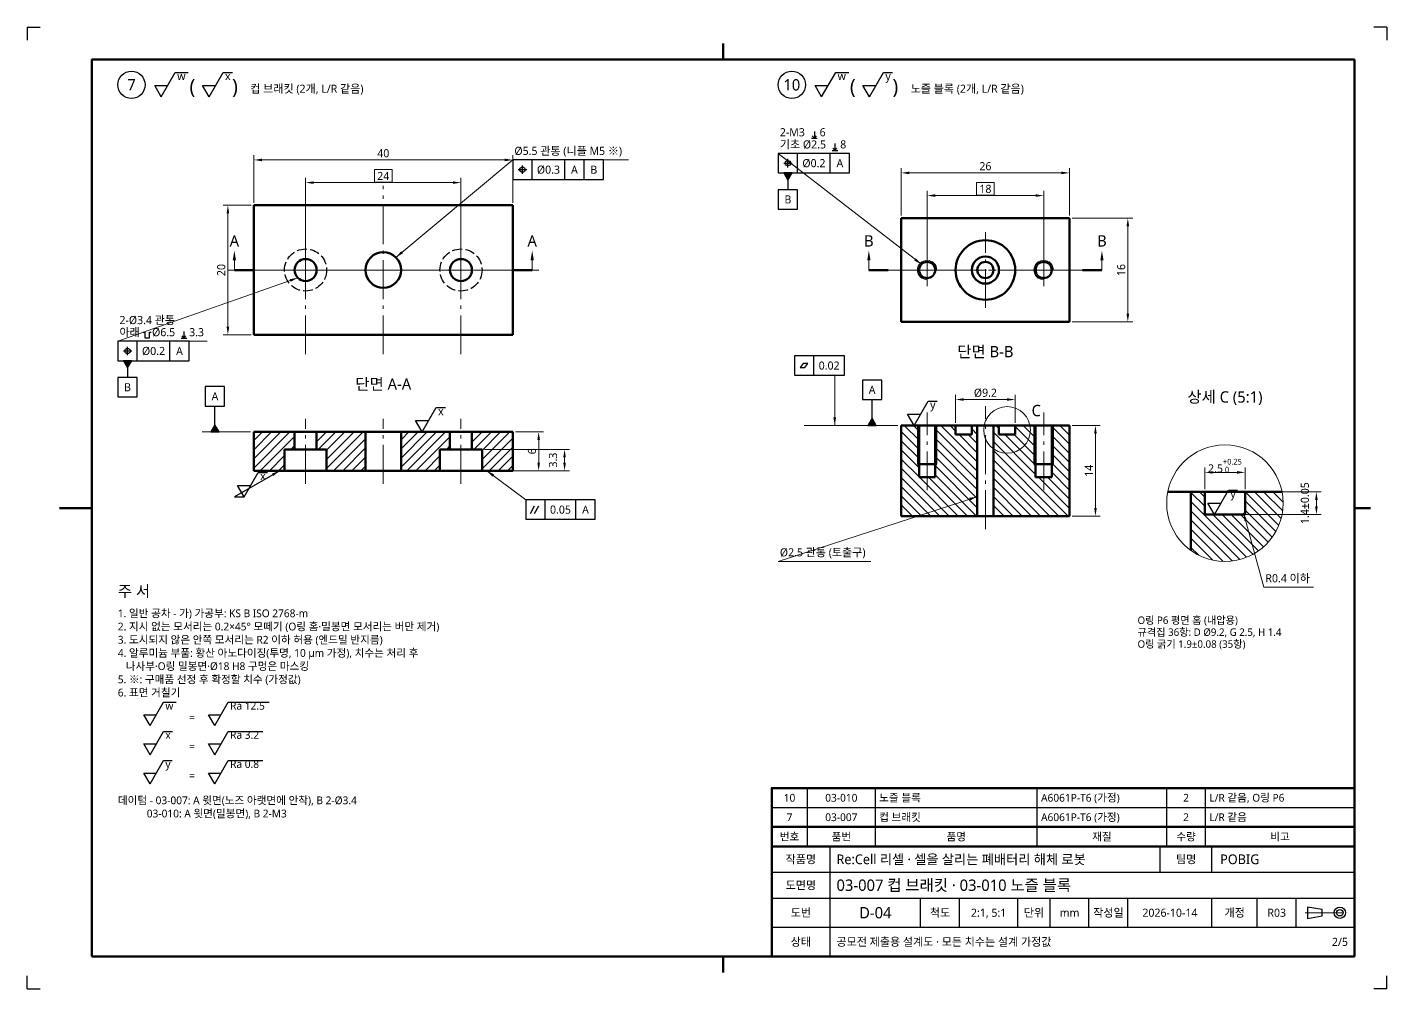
# Model space of a CAD drawing. Header units: millimetres. Extents: x 0 to 1800, y -680 to 297.
# Drawn here: x 1380 to 1800, y -340 to -43 of the extents above; entities that cross this region are included whole.
import ezdxf
from ezdxf.enums import TextEntityAlignment as Align

# ---------------------------------------------------------------- set-up
doc = ezdxf.new("R2010")
doc.units = ezdxf.units.MM
doc.linetypes.add('KS_CENTER', pattern=[17, 12, -2, 1, -2])
doc.linetypes.add('KS_HIDDEN', pattern=[4, 3, -1])
for name, color, linetype, lineweight in [('BALLOON', 7, 'Continuous', 25), ('BREAK', 7, 'Continuous', 18), ('CENTER', 1, 'KS_CENTER', 18), ('CUT', 1, 'KS_CENTER', 18), ('CUT_THK', 1, 'Continuous', 50), ('DIM', 3, 'Continuous', 18), ('FRAME', 7, 'Continuous', 70), ('HATCH', 8, 'Continuous', 13), ('HIDDEN', 2, 'KS_HIDDEN', 25), ('OUTLINE', 7, 'Continuous', 50), ('SYMBOL', 7, 'Continuous', 25), ('TABLE', 7, 'Continuous', 25), ('TABLE_THK', 7, 'Continuous', 50), ('TEXT', 7, 'Continuous', 25), ('THREAD', 7, 'Continuous', 18)]:
    doc.layers.add(name, color=color, linetype=linetype, lineweight=lineweight)
doc.styles.add('KS', font='malgun.ttf')
doc.dimstyles.new('KS_00', dxfattribs={"dimtxt": 2.5, "dimasz": 2.5, "dimexe": 1.5, "dimexo": 0.8, "dimgap": 0.8, "dimtad": 1, "dimlfac": 50, "dimdsep": 46, "dimtxsty": 'KS', "dimcen": 0, "dimclrd": 3, "dimclre": 3, "dimclrt": 7, "dimazin": 3, "dimtfac": 0.7, "dimtmove": 0, "dimatfit": 3, "dimlwd": 18, "dimlwe": 18, "dimarcsym": 0})
doc.dimstyles.new('KS_01', dxfattribs={"dimtxt": 2.5, "dimasz": 2.5, "dimexe": 1.5, "dimexo": 0.8, "dimgap": 0.8, "dimtad": 1, "dimlfac": 0.2, "dimdsep": 46, "dimtxsty": 'KS', "dimcen": 0, "dimclrd": 3, "dimclre": 3, "dimclrt": 7, "dimazin": 3, "dimtfac": 0.7, "dimtmove": 0, "dimatfit": 3, "dimlwd": 18, "dimlwe": 18, "dimarcsym": 0})
doc.dimstyles.new('KS_02', dxfattribs={"dimtxt": 2.5, "dimasz": 2.5, "dimexe": 1.5, "dimexo": 0.8, "dimgap": 0.8, "dimtad": 1, "dimlfac": 0.2, "dimdsep": 46, "dimtxsty": 'KS', "dimcen": 0, "dimclrd": 3, "dimclre": 3, "dimclrt": 7, "dimazin": 3, "dimtfac": 0.7, "dimtmove": 0, "dimatfit": 3, "dimlwd": 18, "dimlwe": 18, "dimarcsym": 0})

# ---------------------------------------------------------------- blocks, each defined once
blk = doc.blocks.new('_CLOSEDFILLED')
at = {"color": 0, "linetype": 'ByBlock'}
blk.add_solid([(-1, 0.16), (0, 0), (-1, -0.16)], dxfattribs=at)
blk = doc.blocks.new('*D70')
at = {"color": 3, "lineweight": 18}
for p, q in [((70, 242.8), (70, 257.5)), ((150, 242.8), (150, 257.5)), ((72.5, 256), (147.5, 256))]:
    blk.add_line(p, q, dxfattribs=at)
at = {"layer": 'Defpoints'}
for p in [(70, 256), (70, 242), (150, 242)]:
    blk.add_point(p, dxfattribs=at)
at = {"layer": 'DIM', "color": 3, "xscale": 2.5, "yscale": 2.5, "rotation": 180}
blk.add_blockref('_CLOSEDFILLED', (70, 256), dxfattribs=at)
at = {"layer": 'DIM', "color": 3, "xscale": 2.5, "yscale": 2.5}
blk.add_blockref('_CLOSEDFILLED', (150, 256), dxfattribs=at)
at = {"layer": 'DIM', "color": 7, "insert": (110, 258.05), "char_height": 2.5, "attachment_point": 5, "style": 'KS'}
blk.add_mtext('40', dxfattribs=at)
blk = doc.blocks.new('*D71')
at = {"color": 3, "lineweight": 18}
for p, q in [((86, 222.8), (86, 250.5)), ((88.5, 249), (131.5, 249)), ((134, 222.8), (134, 250.5))]:
    blk.add_line(p, q, dxfattribs=at)
at = {"layer": 'Defpoints'}
for p in [(86, 249), (86, 222), (134, 222)]:
    blk.add_point(p, dxfattribs=at)
at = {"layer": 'DIM', "color": 3, "xscale": 2.5, "yscale": 2.5, "rotation": 180}
blk.add_blockref('_CLOSEDFILLED', (86, 249), dxfattribs=at)
at = {"layer": 'DIM', "color": 3, "xscale": 2.5, "yscale": 2.5}
blk.add_blockref('_CLOSEDFILLED', (134, 249), dxfattribs=at)
at = {"layer": 'DIM', "color": 7, "insert": (110, 251.05), "char_height": 2.5, "attachment_point": 5, "style": 'KS'}
blk.add_mtext('24', dxfattribs=at)
blk = doc.blocks.new('*D72')
at = {"color": 3, "lineweight": 18}
for p, q in [((69.2, 242), (60.5, 242)), ((62, 204.5), (62, 239.5)), ((69.2, 202), (60.5, 202))]:
    blk.add_line(p, q, dxfattribs=at)
at = {"layer": 'Defpoints'}
for p in [(70, 242), (62, 202), (70, 202)]:
    blk.add_point(p, dxfattribs=at)
at = {"layer": 'DIM', "color": 3, "xscale": 2.5, "yscale": 2.5}
for p, rotation in [((62, 242), 90), ((62, 202), 270)]:
    blk.add_blockref('_CLOSEDFILLED', p, dxfattribs=dict(at, rotation=rotation))
at = {"layer": 'DIM', "color": 7, "insert": (59.95, 222), "char_height": 2.5, "attachment_point": 5, "rotation": 90, "style": 'KS'}
blk.add_mtext('20', dxfattribs=at)
blk = doc.blocks.new('*D73')
at = {"color": 3, "lineweight": 18}
for p, q in [((150.8, 172), (159.5, 172)), ((158, 162.5), (158, 169.5)), ((150.8, 160), (159.5, 160))]:
    blk.add_line(p, q, dxfattribs=at)
at = {"layer": 'Defpoints'}
for p in [(150, 172), (150, 160), (158, 160)]:
    blk.add_point(p, dxfattribs=at)
at = {"layer": 'DIM', "color": 3, "xscale": 2.5, "yscale": 2.5}
for p, rotation in [((158, 172), 90), ((158, 160), 270)]:
    blk.add_blockref('_CLOSEDFILLED', p, dxfattribs=dict(at, rotation=rotation))
at = {"layer": 'DIM', "color": 7, "insert": (155.95, 166), "char_height": 2.5, "attachment_point": 5, "rotation": 90, "style": 'KS'}
blk.add_mtext('6', dxfattribs=at)
blk = doc.blocks.new('*D74')
at = {"color": 3, "lineweight": 18}
for p, q in [((141.3, 166.6), (167.5, 166.6)), ((166, 162.5), (166, 164.1)), ((141.3, 160), (167.5, 160))]:
    blk.add_line(p, q, dxfattribs=at)
at = {"layer": 'Defpoints'}
for p in [(140.5, 166.6), (140.5, 160), (166, 160)]:
    blk.add_point(p, dxfattribs=at)
at = {"layer": 'DIM', "color": 3, "xscale": 2.5, "yscale": 2.5}
for p, rotation in [((166, 166.6), 90), ((166, 160), 270)]:
    blk.add_blockref('_CLOSEDFILLED', p, dxfattribs=dict(at, rotation=rotation))
at = {"layer": 'DIM', "color": 7, "insert": (162.45, 163.3), "char_height": 2.5, "attachment_point": 5, "rotation": 90, "style": 'KS'}
blk.add_mtext('3.3', dxfattribs=at)
blk = doc.blocks.new('*D75')
at = {"color": 3, "lineweight": 18}
for p, q in [((270, 238.8), (270, 253.5)), ((272.5, 252), (319.5, 252)), ((322, 238.8), (322, 253.5))]:
    blk.add_line(p, q, dxfattribs=at)
at = {"layer": 'Defpoints'}
for p in [(270, 252), (270, 238), (322, 238)]:
    blk.add_point(p, dxfattribs=at)
at = {"layer": 'DIM', "color": 3, "xscale": 2.5, "yscale": 2.5, "rotation": 180}
blk.add_blockref('_CLOSEDFILLED', (270, 252), dxfattribs=at)
at = {"layer": 'DIM', "color": 3, "xscale": 2.5, "yscale": 2.5}
blk.add_blockref('_CLOSEDFILLED', (322, 252), dxfattribs=at)
at = {"layer": 'DIM', "color": 7, "insert": (296, 254.05), "char_height": 2.5, "attachment_point": 5, "style": 'KS'}
blk.add_mtext('26', dxfattribs=at)
blk = doc.blocks.new('*D76')
at = {"color": 3, "lineweight": 18}
for p, q in [((278, 222.8), (278, 246.5)), ((280.5, 245), (311.5, 245)), ((314, 222.8), (314, 246.5))]:
    blk.add_line(p, q, dxfattribs=at)
at = {"layer": 'Defpoints'}
for p in [(278, 245), (278, 222), (314, 222)]:
    blk.add_point(p, dxfattribs=at)
at = {"layer": 'DIM', "color": 3, "xscale": 2.5, "yscale": 2.5, "rotation": 180}
blk.add_blockref('_CLOSEDFILLED', (278, 245), dxfattribs=at)
at = {"layer": 'DIM', "color": 3, "xscale": 2.5, "yscale": 2.5}
blk.add_blockref('_CLOSEDFILLED', (314, 245), dxfattribs=at)
at = {"layer": 'DIM', "color": 7, "insert": (296, 247.05), "char_height": 2.5, "attachment_point": 5, "style": 'KS'}
blk.add_mtext('18', dxfattribs=at)
blk = doc.blocks.new('*D77')
at = {"color": 3, "lineweight": 18}
for p, q in [((322.8, 238), (341.5, 238)), ((340, 208.5), (340, 235.5)), ((322.8, 206), (341.5, 206))]:
    blk.add_line(p, q, dxfattribs=at)
at = {"layer": 'Defpoints'}
for p in [(322, 238), (322, 206), (340, 206)]:
    blk.add_point(p, dxfattribs=at)
at = {"layer": 'DIM', "color": 3, "xscale": 2.5, "yscale": 2.5}
for p, rotation in [((340, 238), 90), ((340, 206), 270)]:
    blk.add_blockref('_CLOSEDFILLED', p, dxfattribs=dict(at, rotation=rotation))
at = {"layer": 'DIM', "color": 7, "insert": (337.95, 222), "char_height": 2.5, "attachment_point": 5, "rotation": 90, "style": 'KS'}
blk.add_mtext('16', dxfattribs=at)
blk = doc.blocks.new('*D78')
at = {"color": 3, "lineweight": 18}
for p, q in [((322.8, 174), (331.5, 174)), ((330, 148.5), (330, 171.5)), ((322.8, 146), (331.5, 146))]:
    blk.add_line(p, q, dxfattribs=at)
at = {"layer": 'Defpoints'}
for p in [(322, 174), (322, 146), (330, 146)]:
    blk.add_point(p, dxfattribs=at)
at = {"layer": 'DIM', "color": 3, "xscale": 2.5, "yscale": 2.5}
for p, rotation in [((330, 174), 90), ((330, 146), 270)]:
    blk.add_blockref('_CLOSEDFILLED', p, dxfattribs=dict(at, rotation=rotation))
at = {"layer": 'DIM', "color": 7, "insert": (327.95, 160), "char_height": 2.5, "attachment_point": 5, "rotation": 90, "style": 'KS'}
blk.add_mtext('14', dxfattribs=at)
blk = doc.blocks.new('*D80')
at = {"color": 3, "lineweight": 18}
for p, q in [((363.75, 154.3), (363.75, 161)), ((376.25, 154.3), (376.25, 161)), ((366.25, 159.5), (373.75, 159.5))]:
    blk.add_line(p, q, dxfattribs=at)
at = {"layer": 'Defpoints'}
for p in [(363.75, 159.5), (363.75, 153.5), (376.25, 153.5)]:
    blk.add_point(p, dxfattribs=at)
at = {"layer": 'DIM', "color": 3, "xscale": 2.5, "yscale": 2.5, "rotation": 180}
blk.add_blockref('_CLOSEDFILLED', (363.75, 159.5), dxfattribs=at)
at = {"layer": 'DIM', "color": 3, "xscale": 2.5, "yscale": 2.5}
blk.add_blockref('_CLOSEDFILLED', (376.25, 159.5), dxfattribs=at)
at = {"layer": 'DIM', "color": 7, "insert": (370, 161.55), "char_height": 2.5, "attachment_point": 5, "style": 'KS'}
blk.add_mtext('\\A0;2.5{\\H0.70x;\\S+0.25^  0;}', dxfattribs=at)
blk = doc.blocks.new('D-04_R03_2of5')
at = {"layer": 'HATCH'}
h = blk.add_hatch(dxfattribs=at)
h.set_pattern_fill('ANSI31', scale=0.62992, angle=90, style=0)
h.paths.add_polyline_path([(280.5, 158), (275.5, 158), (275.5, 174), (270, 174), (270, 146), (293.5, 146), (293.5, 174), (291.8, 174), (291.8, 171.2), (286.8, 171.2), (286.8, 174), (280.5, 174)])
h = blk.add_hatch(dxfattribs=at)
h.set_pattern_fill('ANSI31', scale=0.62992, angle=90, style=0)
h.paths.add_polyline_path([(305.2, 171.2), (300.2, 171.2), (300.2, 174), (298.5, 174), (298.5, 146), (322, 146), (322, 174), (316.5, 174), (316.5, 158), (311.5, 158), (311.5, 174), (305.2, 174)])
h = blk.add_hatch(dxfattribs=at)
h.set_pattern_fill('ANSI31', scale=0.62992, style=0)
h.paths.add_polyline_path([(70, 160), (79.5, 160), (79.5, 166.6), (82.6, 166.6), (82.6, 172), (70, 172)])
h = blk.add_hatch(dxfattribs=at)
h.set_pattern_fill('ANSI31', scale=0.62992, style=0)
h.paths.add_polyline_path([(89.4, 166.6), (92.5, 166.6), (92.5, 160), (104.5, 160), (104.5, 172), (89.4, 172)])
h = blk.add_hatch(dxfattribs=at)
h.set_pattern_fill('ANSI31', scale=0.62992, style=0)
h.paths.add_polyline_path([(115.5, 160), (127.5, 160), (127.5, 166.6), (130.6, 166.6), (130.6, 172), (115.5, 172)])
h = blk.add_hatch(dxfattribs=at)
h.set_pattern_fill('ANSI31', scale=0.62992, style=0)
h.paths.add_polyline_path([(137.4, 166.6), (140.5, 166.6), (140.5, 160), (150, 160), (150, 172), (137.4, 172)])
h = blk.add_hatch(dxfattribs=at)
h.set_pattern_fill('ANSI31', scale=0.62992, angle=90, style=0)
h.paths.add_polyline_path([(359.5, 153.5), (363.75, 153.5), (363.75, 146.5), (376.25, 146.5), (376.25, 146.5), (376.25, 153.5), (387.65637, 153.5), (387.6959, 153.29472), (387.735, 153.07731), (387.77143, 152.85945), (387.80518, 152.64115), (387.83625, 152.42245), (387.86463, 152.20339), (387.89033, 151.984), (387.91333, 151.76431), (387.93363, 151.54435), (387.95123, 151.32416), (387.96613, 151.10377), (387.97832, 150.88322), (387.9878, 150.66253), (387.99458, 150.44174), (387.99864, 150.22089), (388, 150), (387.99864, 149.77911), (387.99458, 149.55826), (387.9878, 149.33747), (387.97832, 149.11678), (387.96613, 148.89623), (387.95123, 148.67584), (387.93363, 148.45565), (387.91333, 148.23569), (387.89033, 148.016), (387.86463, 147.79661), (387.83625, 147.57755), (387.80518, 147.35885), (387.77143, 147.14055), (387.735, 146.92269), (387.6959, 146.70528), (387.65414, 146.48837), (387.60971, 146.272), (387.56264, 146.05618), (387.51292, 145.84095), (387.46056, 145.62636), (387.40558, 145.41242), (387.34797, 145.19917), (387.28775, 144.98665), (387.22493, 144.77488), (387.15951, 144.56389), (387.09151, 144.35373), (387.02093, 144.14441), (386.94779, 143.93598), (386.8721, 143.72846), (386.79387, 143.52189), (386.71311, 143.31629), (386.62983, 143.1117), (386.54405, 142.90814), (386.45578, 142.70566), (386.36502, 142.50427), (386.27181, 142.30401), (386.17614, 142.10491), (386.07804, 141.907), (385.97751, 141.7103), (385.87458, 141.51486), (385.76926, 141.32069), (385.66157, 141.12783), (385.55151, 140.93631), (385.43911, 140.74615), (385.32439, 140.55739), (385.20736, 140.37004), (385.08804, 140.18415), (384.96645, 139.99974), (384.84261, 139.81683), (384.71653, 139.63545), (384.58823, 139.45564), (384.45774, 139.27741), (384.32506, 139.1008), (384.19024, 138.92583), (384.05327, 138.75253), (383.91419, 138.58092), (383.77301, 138.41103), (383.62976, 138.24289), (383.48446, 138.07652), (383.33712, 137.91194), (383.18778, 137.74918), (383.03645, 137.58827), (382.88315, 137.42923), (382.72792, 137.27208), (382.57077, 137.11685), (382.41173, 136.96355), (382.25082, 136.81222), (382.08806, 136.66288), (381.92348, 136.51554), (381.75711, 136.37024), (381.58897, 136.22699), (381.41908, 136.08581), (381.24747, 135.94673), (381.07417, 135.80976), (380.8992, 135.67494), (380.72259, 135.54226), (380.54436, 135.41177), (380.36455, 135.28347), (380.18317, 135.15739), (380.00026, 135.03355), (379.81585, 134.91196), (379.62996, 134.79264), (379.44261, 134.67561), (379.25385, 134.56089), (379.06369, 134.44849), (378.87217, 134.33843), (378.67931, 134.23074), (378.48514, 134.12542), (378.2897, 134.02249), (378.093, 133.92196), (377.89509, 133.82386), (377.69599, 133.72819), (377.49573, 133.63498), (377.29434, 133.54422), (377.09186, 133.45595), (376.8883, 133.37017), (376.68371, 133.28689), (376.47811, 133.20613), (376.27154, 133.1279), (376.06402, 133.05221), (375.85559, 132.97907), (375.64627, 132.90849), (375.43611, 132.84049), (375.22512, 132.77507), (375.01335, 132.71225), (374.80083, 132.65203), (374.58758, 132.59442), (374.37364, 132.53944), (374.15905, 132.48708), (373.94382, 132.43736), (373.728, 132.39029), (373.51163, 132.34586), (373.29472, 132.3041), (373.07731, 132.265), (372.85945, 132.22857), (372.64115, 132.19482), (372.42245, 132.16375), (372.20339, 132.13537), (371.984, 132.10967), (371.76431, 132.08667), (371.54435, 132.06637), (371.32416, 132.04877), (371.10377, 132.03387), (370.88322, 132.02168), (370.66253, 132.0122), (370.44174, 132.00542), (370.22089, 132.00136), (370, 132), (369.77911, 132.00136), (369.55826, 132.00542), (369.33747, 132.0122), (369.11678, 132.02168), (368.89623, 132.03387), (368.67584, 132.04877), (368.45565, 132.06637), (368.23569, 132.08667), (368.016, 132.10967), (367.79661, 132.13537), (367.57755, 132.16375), (367.35885, 132.19482), (367.14055, 132.22857), (366.92269, 132.265), (366.70528, 132.3041), (366.48837, 132.34586), (366.272, 132.39029), (366.05618, 132.43736), (365.84095, 132.48708), (365.62636, 132.53944), (365.41242, 132.59442), (365.19917, 132.65203), (364.98665, 132.71225), (364.77488, 132.77507), (364.56389, 132.84049), (364.35373, 132.90849), (364.14441, 132.97907), (363.93598, 133.05221), (363.72846, 133.1279), (363.52189, 133.20613), (363.31629, 133.28689), (363.1117, 133.37017), (362.90814, 133.45595), (362.70566, 133.54422), (362.50427, 133.63498), (362.30401, 133.72819), (362.10491, 133.82386), (361.907, 133.92196), (361.7103, 134.02249), (361.51486, 134.12542), (361.32069, 134.23074), (361.12783, 134.33843), (360.93631, 134.44849), (360.74615, 134.56089), (360.55739, 134.67561), (360.37004, 134.79264), (360.18415, 134.91196), (359.99974, 135.03355), (359.81683, 135.15739), (359.63545, 135.28347), (359.5, 135.38012)])
at = {"layer": 'SYMBOL'}
h = blk.add_hatch(color=256, dxfattribs=at)
h.dxf.hatch_style = 1
h.paths.add_polyline_path([(236.3, 252), (233.7, 252), (235, 249.8)])
h = blk.add_hatch(color=256, dxfattribs=at)
h.dxf.hatch_style = 1
h.paths.add_polyline_path([(32.3, 194), (29.7, 194), (31, 191.8)])
h = blk.add_hatch(color=256, dxfattribs=at)
h.dxf.hatch_style = 1
h.paths.add_polyline_path([(56.7, 172), (59.3, 172), (58, 174.2)])
h = blk.add_hatch(color=256, dxfattribs=at)
h.dxf.hatch_style = 1
h.paths.add_polyline_path([(259.7, 174), (262.3, 174), (261, 176.2)])
at = {"layer": 'BALLOON'}
for centre in [(32.2, 279.2), (236.2, 279.2)]:
    blk.add_circle(centre, 4.2, dxfattribs=at)
at = {"layer": 'BREAK'}
blk.add_circle((370, 150), 18, dxfattribs=at)
at = {"layer": 'CENTER'}
for p, q in [((86, 196), (86, 248)), ((110, 196), (110, 248)), ((134, 196), (134, 248)), ((296, 210.3), (296, 233.7)), ((278, 217), (278, 227)), ((314, 217), (314, 227)), ((62, 222), (158, 222)), ((273, 222), (283, 222)), ((284.3, 222), (307.7, 222)), ((309, 222), (319, 222)), ((278, 154), (278, 178)), ((296, 142), (296, 180)), ((314, 154), (314, 178)), ((86, 156), (86, 176)), ((110, 156), (110, 176)), ((134, 156), (134, 176)), ((394.75, 23.5), (408, 23.5))]:
    blk.add_line(p, q, dxfattribs=at)
at = {"layer": 'CUT'}
for p, q in [((70, 222), (150, 222)), ((266, 222), (326, 222))]:
    blk.add_line(p, q, dxfattribs=at)
at = {"layer": 'CUT_THK'}
for p, q in [((64, 222), (70, 222)), ((150, 222), (156, 222)), ((260, 222), (266, 222)), ((326, 222), (332, 222))]:
    blk.add_line(p, q, dxfattribs=at)
at = {"layer": 'DIM'}
for p, q in [((64, 222), (64, 225.5)), ((156, 222), (156, 225.5)), ((260, 222), (260, 225.5)), ((332, 222), (332, 225.5)), ((249.46823, 189.5), (249.46823, 174.2)), ((269, 174), (240, 174)), ((69, 172), (54, 172))]:
    blk.add_line(p, q, dxfattribs=at)
for points in [[(276.23225, 223.76775), (232, 258), (254.04809, 258)], [(113.88905, 225.88905), (150, 256), (185.71132, 256)], [(83.59586, 219.59586), (28, 200), (55.57812, 200)], [(142, 160), (154, 151), (175.46823, 151)], [(293.5, 152), (232, 132), (260.59643, 132)], [(375.75, 147), (382, 124), (397.31975, 124)]]:
    blk.add_lwpolyline(points, dxfattribs=at)
for points in [[(107.28051, 249.1), (112.71949, 249.1), (112.71949, 253), (107.28051, 253)], [(293.28051, 245.1), (298.71949, 245.1), (298.71949, 249), (293.28051, 249)]]:
    blk.add_lwpolyline(points, close=True, dxfattribs=at)
blk.add_circle((302.7, 172.6), 7.2, dxfattribs=at)
for points in [[(64, 228), (64.5, 225), (63.5, 225)], [(113.88905, 225.88905), (115.53694, 227.8165), (116.0813, 227.16368)], [(156, 228), (156.5, 225), (155.5, 225)], [(260, 228), (260.5, 225), (259.5, 225)], [(332, 228), (332.5, 225), (331.5, 225)], [(276.23225, 223.76775), (273.99506, 224.96174), (274.5153, 225.63395)], [(83.59586, 219.59586), (81.37932, 218.36397), (81.09676, 219.16563)], [(249.46823, 174), (249.04323, 176.5), (249.89323, 176.5)], [(142, 160), (144.255, 158.84), (143.745, 158.16)], [(293.5, 152), (291.25399, 150.82268), (290.99112, 151.63101)], [(375.75, 147), (376.8157, 144.69893), (375.99545, 144.47604)]]:
    blk.add_solid(points, dxfattribs=at)
at = {"layer": 'FRAME'}
for p, q in [((215, 287), (215, 292)), ((20, 148.5), (10, 148.5)), ((410, 148.5), (415, 148.5)), ((215, 10), (215, 5))]:
    blk.add_line(p, q, dxfattribs=at)
blk.add_lwpolyline([(20, 10), (410, 10), (410, 287), (20, 287)], close=True, dxfattribs=at)
at = {"layer": 'HIDDEN'}
for p, q in [((70, 202), (70, 242)), ((70, 242), (150, 242)), ((150, 202), (150, 242)), ((70, 202), (150, 202))]:
    blk.add_line(p, q, dxfattribs=at)
for centre, radius in [((86, 222), 6.5), ((110, 222), 5.5), ((134, 222), 6.5), ((86, 222), 3.4), ((134, 222), 3.4)]:
    blk.add_circle(centre, radius, dxfattribs=at)
at = {"layer": 'OUTLINE'}
for p, q in [((70, 202), (70, 242)), ((70, 242), (150, 242)), ((150, 202), (150, 242)), ((270, 206), (270, 238)), ((270, 238), (322, 238)), ((322, 206), (322, 238)), ((270, 206), (322, 206)), ((70, 202), (150, 202)), ((270, 146), (270, 174)), ((275.5, 174), (270, 174)), ((275.5, 158), (275.5, 174)), ((286.8, 174), (280.5, 174)), ((280.5, 158), (280.5, 174)), ((286.8, 171.2), (286.8, 174)), ((293.5, 174), (291.8, 174)), ((291.8, 171.2), (291.8, 174)), ((293.5, 146), (293.5, 174)), ((300.2, 174), (298.5, 174)), ((298.5, 146), (298.5, 174)), ((300.2, 171.2), (300.2, 174)), ((311.5, 174), (305.2, 174)), ((305.2, 171.2), (305.2, 174)), ((311.5, 158), (311.5, 174)), ((322, 174), (316.5, 174)), ((316.5, 158), (316.5, 174)), ((322, 146), (322, 174)), ((70, 160), (70, 172)), ((82.6, 172), (70, 172)), ((82.6, 166.6), (82.6, 172)), ((104.5, 172), (89.4, 172)), ((89.4, 166.6), (89.4, 172)), ((104.5, 160), (104.5, 172)), ((130.6, 172), (115.5, 172)), ((115.5, 160), (115.5, 172)), ((130.6, 166.6), (130.6, 172)), ((150, 172), (137.4, 172)), ((137.4, 166.6), (137.4, 172)), ((150, 160), (150, 172)), ((291.8, 171.2), (286.8, 171.2)), ((305.2, 171.2), (300.2, 171.2)), ((79.5, 160), (79.5, 166.6)), ((82.6, 166.6), (79.5, 166.6)), ((92.5, 166.6), (89.4, 166.6)), ((92.5, 160), (92.5, 166.6)), ((127.5, 160), (127.5, 166.6)), ((130.6, 166.6), (127.5, 166.6)), ((140.5, 166.6), (137.4, 166.6)), ((140.5, 160), (140.5, 166.6)), ((79.5, 160), (70, 160)), ((104.5, 160), (92.5, 160)), ((127.5, 160), (115.5, 160)), ((150, 160), (140.5, 160)), ((275, 162), (281, 162)), ((311, 162), (317, 162)), ((280.5, 158), (275.5, 158)), ((316.5, 158), (311.5, 158)), ((363.75, 153.5), (359.5, 153.5)), ((363.75, 146.5), (363.75, 153.5)), ((376.25, 146.5), (376.25, 153.5)), ((293.5, 146), (270, 146)), ((322, 146), (298.5, 146)), ((376.25, 146.5), (363.75, 146.5))]:
    blk.add_line(p, q, dxfattribs=at)
for points in [[(280.5, 174), (280.43732, 174), (280.25242, 174), (279.95458, 174), (279.55872, 174), (279.08471, 174), (278.5563, 174), (278, 174), (277.4437, 174), (276.91529, 174), (276.44128, 174), (276.04542, 174), (275.74758, 174), (275.56268, 174), (275.5, 174)], [(291.8, 174), (291.17232, 174), (290.57425, 174), (290.00947, 174), (289.48142, 174), (288.99336, 174), (288.54827, 174), (288.14889, 174), (287.79766, 174), (287.49674, 174), (287.24797, 174), (287.05289, 174), (286.91268, 174), (286.82821, 174), (286.8, 174)], [(298.5, 174), (298.43732, 174), (298.25242, 174), (297.95458, 174), (297.55872, 174), (297.08471, 174), (296.5563, 174), (296, 174), (295.4437, 174), (294.91529, 174), (294.44128, 174), (294.04542, 174), (293.74758, 174), (293.56268, 174), (293.5, 174)], [(305.2, 174), (305.17179, 174), (305.08732, 174), (304.94711, 174), (304.75203, 174), (304.50326, 174), (304.20234, 174), (303.85111, 174), (303.45173, 174), (303.00664, 174), (302.51858, 174), (301.99053, 174), (301.42575, 174), (300.82768, 174), (300.2, 174)], [(316.5, 174), (316.43732, 174), (316.25242, 174), (315.95458, 174), (315.55872, 174), (315.08471, 174), (314.5563, 174), (314, 174), (313.4437, 174), (312.91529, 174), (312.44128, 174), (312.04542, 174), (311.74758, 174), (311.56268, 174), (311.5, 174)], [(89.4, 172), (89.31475, 172), (89.06329, 172), (88.65823, 172), (88.11987, 172), (87.4752, 172), (86.75657, 172), (86, 172), (85.24343, 172), (84.5248, 172), (83.88013, 172), (83.34177, 172), (82.93671, 172), (82.68525, 172), (82.6, 172)], [(115.5, 172), (115.3621, 172), (114.95533, 172), (114.30007, 172), (113.42919, 172), (112.38636, 172), (111.22387, 172), (110, 172), (108.77613, 172), (107.61364, 172), (106.57081, 172), (105.69993, 172), (105.04467, 172), (104.6379, 172), (104.5, 172)], [(137.4, 172), (137.31475, 172), (137.06329, 172), (136.65823, 172), (136.11987, 172), (135.4752, 172), (134.75657, 172), (134, 172), (133.24343, 172), (132.5248, 172), (131.88013, 172), (131.34177, 172), (130.93671, 172), (130.68525, 172), (130.6, 172)], [(291.8, 171.2), (291.17232, 171.2), (290.57425, 171.2), (290.00947, 171.2), (289.48142, 171.2), (288.99336, 171.2), (288.54827, 171.2), (288.14889, 171.2), (287.79766, 171.2), (287.49674, 171.2), (287.24797, 171.2), (287.05289, 171.2), (286.91268, 171.2), (286.82821, 171.2), (286.8, 171.2)], [(305.2, 171.2), (305.17179, 171.2), (305.08732, 171.2), (304.94711, 171.2), (304.75203, 171.2), (304.50326, 171.2), (304.20234, 171.2), (303.85111, 171.2), (303.45173, 171.2), (303.00664, 171.2), (302.51858, 171.2), (301.99053, 171.2), (301.42575, 171.2), (300.82768, 171.2), (300.2, 171.2)], [(89.4, 166.6), (89.31475, 166.6), (89.06329, 166.6), (88.65823, 166.6), (88.11987, 166.6), (87.4752, 166.6), (86.75657, 166.6), (86, 166.6), (85.24343, 166.6), (84.5248, 166.6), (83.88013, 166.6), (83.34177, 166.6), (82.93671, 166.6), (82.68525, 166.6), (82.6, 166.6)], [(137.4, 166.6), (137.31475, 166.6), (137.06329, 166.6), (136.65823, 166.6), (136.11987, 166.6), (135.4752, 166.6), (134.75657, 166.6), (134, 166.6), (133.24343, 166.6), (132.5248, 166.6), (131.88013, 166.6), (131.34177, 166.6), (130.93671, 166.6), (130.68525, 166.6), (130.6, 166.6)], [(92.5, 160), (92.33703, 160), (91.8563, 160), (91.0819, 160), (90.05268, 160), (88.82024, 160), (87.44639, 160), (86, 160), (84.55361, 160), (83.17976, 160), (81.94732, 160), (80.9181, 160), (80.1437, 160), (79.66297, 160), (79.5, 160)], [(115.5, 160), (115.3621, 160), (114.95533, 160), (114.30007, 160), (113.42919, 160), (112.38636, 160), (111.22387, 160), (110, 160), (108.77613, 160), (107.61364, 160), (106.57081, 160), (105.69993, 160), (105.04467, 160), (104.6379, 160), (104.5, 160)], [(140.5, 160), (140.33703, 160), (139.8563, 160), (139.0819, 160), (138.05268, 160), (136.82024, 160), (135.44639, 160), (134, 160), (132.55361, 160), (131.17976, 160), (129.94732, 160), (128.9181, 160), (128.1437, 160), (127.66297, 160), (127.5, 160)], [(359.5, 153.5), (359.3433, 153.5), (358.88106, 153.5), (358.13645, 153.5), (357.14681, 153.5), (355.96177, 153.5), (354.64076, 153.5), (353.25, 153.5), (352.34363, 153.5)], [(359.5, 135.38012), (359.5, 153.5)], [(376.25, 153.5), (376.17946, 153.5), (375.96829, 153.5), (375.61777, 153.5), (375.13007, 153.5), (374.50815, 153.5), (373.75586, 153.5), (372.87779, 153.5), (371.87933, 153.5), (370.76661, 153.5), (369.54645, 153.5), (368.22633, 153.5), (366.81436, 153.5), (365.31919, 153.5), (363.75, 153.5)], [(387.65637, 153.5), (376.25, 153.5)], [(298.5, 146), (298.43732, 146), (298.25242, 146), (297.95458, 146), (297.55872, 146), (297.08471, 146), (296.5563, 146), (296, 146), (295.4437, 146), (294.91529, 146), (294.44128, 146), (294.04542, 146), (293.74758, 146), (293.56268, 146), (293.5, 146)], [(376.25, 146.5), (376.17946, 146.5), (375.96829, 146.5), (375.61777, 146.5), (375.13007, 146.5), (374.50815, 146.5), (373.75586, 146.5), (372.87779, 146.5), (371.87933, 146.5), (370.76661, 146.5), (369.54645, 146.5), (368.22633, 146.5), (366.81436, 146.5), (365.31919, 146.5), (363.75, 146.5)]]:
    blk.add_lwpolyline(points, dxfattribs=at)
for centre, radius in [((296, 222), 9.2), ((110, 222), 5.5), ((86, 222), 3.4), ((134, 222), 3.4), ((278, 222), 2.5), ((296, 222), 4.2), ((296, 222), 2.5), ((314, 222), 2.5)]:
    blk.add_circle(centre, radius, dxfattribs=at)
at = {"layer": 'SYMBOL'}
for p, q in [((41.42073, 275.5), (45.75085, 283)), ((45.75085, 283), (49.77681, 283)), ((56.17681, 275.5), (60.50694, 283)), ((60.50694, 283), (63.40651, 283)), ((245.42073, 275.5), (249.75085, 283)), ((249.75085, 283), (253.77681, 283)), ((260.17681, 275.5), (264.50694, 283)), ((264.50694, 283), (267.25322, 283)), ((41.42073, 275.5), (39.4, 279)), ((39.4, 279), (43.44145, 279)), ((56.17681, 275.5), (54.15609, 279)), ((54.15609, 279), (58.19754, 279)), ((245.42073, 275.5), (243.4, 279)), ((243.4, 279), (247.44145, 279)), ((260.17681, 275.5), (258.15609, 279)), ((258.15609, 279), (262.19754, 279)), ((235, 253.7), (235, 256.3)), ((238, 252), (238, 258)), ((248.04809, 252), (248.04809, 258)), ((151.7, 253), (154.3, 253)), ((153, 251.7), (153, 254.3)), ((156, 250), (156, 256)), ((166.04809, 250), (166.04809, 256)), ((172.04809, 250), (172.04809, 256)), ((233.7, 255), (236.3, 255)), ((235, 249.8), (235, 246.8)), ((31, 195.7), (31, 198.3)), ((34, 194), (34, 200)), ((44.04809, 194), (44.04809, 200)), ((29.7, 197), (32.3, 197)), ((243, 189.5), (243, 195.5)), ((31, 191.8), (31, 188.8)), ((261, 176.2), (261, 182)), ((274, 174), (278.33013, 181.5)), ((278.33013, 181.5), (281.07641, 181.5)), ((58, 174.2), (58, 180)), ((122, 172), (126.33013, 179.5)), ((126.33013, 179.5), (129.2297, 179.5)), ((274, 174), (271.97927, 177.5)), ((271.97927, 177.5), (276.02073, 177.5)), ((122, 172), (119.97927, 175.5)), ((119.97927, 175.5), (124.02073, 175.5)), ((78, 160), (64, 152)), ((67.02073, 152), (65, 155.5)), ((65, 155.5), (69.04145, 155.5)), ((67.02073, 152), (71.35085, 159.5)), ((71.35085, 159.5), (74.25043, 159.5)), ((64, 152), (67.02073, 152)), ((366.75, 146.5), (371.08013, 154)), ((371.08013, 154), (373.82641, 154)), ((155.44, 146.83), (156.74, 149.17)), ((156.74, 146.83), (158.04, 149.17)), ((160, 145), (160, 151)), ((169.46823, 145), (169.46823, 151)), ((366.75, 146.5), (364.72927, 150)), ((364.72927, 150), (368.77073, 150)), ((37.9399, 81.29), (42.09682, 88.49)), ((42.09682, 88.49), (46.00974, 88.49)), ((57.9399, 81.29), (62.09682, 88.49)), ((62.09682, 88.49), (74.71156, 88.49)), ((37.9399, 81.29), (36, 84.65)), ((36, 84.65), (39.87979, 84.65)), ((57.9399, 81.29), (56, 84.65)), ((56, 84.65), (59.87979, 84.65)), ((37.9399, 72.29), (36, 75.65)), ((36, 75.65), (39.87979, 75.65)), ((37.9399, 72.29), (42.09682, 79.49)), ((42.09682, 79.49), (44.92841, 79.49)), ((57.9399, 72.29), (56, 75.65)), ((56, 75.65), (59.87979, 75.65)), ((57.9399, 72.29), (62.09682, 79.49)), ((62.09682, 79.49), (72.77285, 79.49)), ((37.9399, 63.29), (42.09682, 70.49)), ((42.09682, 70.49), (44.78125, 70.49)), ((57.9399, 63.29), (62.09682, 70.49)), ((62.09682, 70.49), (72.77285, 70.49)), ((37.9399, 63.29), (36, 66.65)), ((36, 66.65), (39.87979, 66.65)), ((57.9399, 63.29), (56, 66.65)), ((56, 66.65), (59.87979, 66.65))]:
    blk.add_line(p, q, dxfattribs=at)
for points in [[(232, 252), (254.04809, 252), (254.04809, 258), (232, 258)], [(150, 250), (178.04809, 250), (178.04809, 256), (150, 256)], [(236.3, 252), (233.7, 252), (235, 249.8)], [(232, 240.8), (238, 240.8), (238, 246.8), (232, 246.8)], [(28, 194), (50.04809, 194), (50.04809, 200), (28, 200)], [(32.3, 194), (29.7, 194), (31, 191.8)], [(237, 189.5), (252.46823, 189.5), (252.46823, 195.5), (237, 195.5)], [(238.83, 191.915), (240.26, 191.915), (241.17, 193.085), (239.74, 193.085)], [(28, 182.8), (34, 182.8), (34, 188.8), (28, 188.8)], [(55, 180), (61, 180), (61, 186), (55, 186)], [(258, 182), (264, 182), (264, 188), (258, 188)], [(56.7, 172), (59.3, 172), (58, 174.2)], [(259.7, 174), (262.3, 174), (261, 176.2)], [(154, 145), (175.46823, 145), (175.46823, 151), (154, 151)], [(395.5, 21.75), (400, 22.5), (400, 24.5), (395.5, 25.25)]]:
    blk.add_lwpolyline(points, close=True, dxfattribs=at)
for centre, radius in [((153, 253), 0.832), ((235, 255), 0.832), ((31, 197), 0.832), ((405.5, 23.5), 1.75), ((405.5, 23.5), 1)]:
    blk.add_circle(centre, radius, dxfattribs=at)
blk.add_solid([(78, 160), (76.04025, 158.39065), (75.61853, 159.12866)], dxfattribs=at)
at = {"layer": 'TABLE'}
for p, q in [((0, 297), (4, 297)), ((0, 297), (0, 293)), ((420, 297), (416, 297)), ((420, 297), (420, 293)), ((241, 44), (241, 62)), ((262, 44), (262, 62)), ((312, 44), (312, 62)), ((352, 44), (352, 62)), ((364, 44), (364, 62)), ((230, 56), (410, 56)), ((248, 36), (248, 44)), ((350, 36), (350, 44)), ((366, 36), (366, 44)), ((230, 36), (410, 36)), ((248, 28), (248, 36)), ((230, 28), (410, 28)), ((248, 19), (248, 28)), ((276, 19), (276, 28)), ((288, 19), (288, 28)), ((306, 19), (306, 28)), ((316, 19), (316, 28)), ((328, 19), (328, 28)), ((340, 19), (340, 28)), ((366, 19), (366, 28)), ((380, 19), (380, 28)), ((392, 19), (392, 28)), ((230, 19), (410, 19)), ((248, 10), (248, 19)), ((0, 0), (0, 4)), ((0, 0), (4, 0)), ((420, 0), (416, 0)), ((420, 0), (420, 4))]:
    blk.add_line(p, q, dxfattribs=at)
at = {"layer": 'TABLE_THK'}
blk.add_line((230, 50), (410, 50), dxfattribs=at)
for points in [[(230, 44), (410, 44), (410, 62), (230, 62)], [(230, 10), (410, 10), (410, 44), (230, 44)]]:
    blk.add_lwpolyline(points, close=True, dxfattribs=at)
at = {"layer": 'TEXT'}
for p, q in [((243.16098, 264.8), (243.16098, 262.675)), ((242.28598, 262.675), (244.03598, 262.675)), ((249.52939, 261.05), (249.52939, 258.925)), ((248.65439, 258.925), (250.40439, 258.925)), ((48.40439, 203.05), (48.40439, 200.925)), ((47.52939, 200.925), (49.27939, 200.925))]:
    blk.add_line(p, q, dxfattribs=at)
for points in [[(242.53598, 263.425), (243.16098, 262.675), (243.78598, 263.425)], [(248.90439, 259.675), (249.52939, 258.925), (250.15439, 259.675)], [(35.8232, 202.8), (36.3232, 202.8), (36.3232, 201.05), (37.8232, 201.05), (37.8232, 202.8), (38.3232, 202.8)], [(47.77939, 201.675), (48.40439, 200.925), (49.02939, 201.675)]]:
    blk.add_lwpolyline(points, dxfattribs=at)
at = {"layer": 'THREAD'}
for p, q in [((275, 174), (275, 162)), ((281, 174), (281, 162)), ((311, 174), (311, 162)), ((317, 174), (317, 162))]:
    blk.add_line(p, q, dxfattribs=at)
for centre in [(278, 222), (314, 222)]:
    blk.add_arc(centre, 3, 0, 270, dxfattribs=at)
at = {"layer": 'TEXT', "style": 'KS'}
for s, height, p in [('w', 2.5, (46.35085, 279.9)), ('x', 2.5, (61.10694, 279.9)), ('w', 2.5, (250.35085, 279.9)), ('y', 2.5, (265.10694, 279.9)), ('(', 4.5, (50.15609, 275.1)), (')', 4.5, (63.31217, 275.1)), ('컵 브래킷 (2개, L/R 같음)', 2.5, (68.91217, 276)), ('(', 4.5, (254.15609, 275.1)), (')', 4.5, (267.31217, 275.1)), ('노즐 블록 (2개, L/R 같음)', 2.5, (272.91217, 276)), ('2-M3 ', 2.5, (232.5, 262.55)), ('6', 2.5, (244.78598, 262.55)), ('기초 Ø2.5 ', 2.5, (232.5, 258.8)), ('8', 2.5, (251.15439, 258.8)), ('Ø5.5 관통 (니플 M5 ※)', 2.5, (150.5, 256.8)), ('2-Ø3.4 관통', 2.5, (28.5, 204.55)), ('아래 ', 2.5, (28.5, 200.8)), ('Ø6.5 ', 2.5, (38.5732, 200.8)), ('3.3', 2.5, (50.02939, 200.8)), ('y', 2.5, (278.93013, 178.4)), ('x', 2.5, (126.93013, 176.4)), ('x', 2.5, (71.95085, 156.4)), ('y', 2.5, (371.68013, 150.9)), ('Ø2.5 관통 (토출구)', 2.5, (232.5, 132.8)), ('R0.4 이하', 2.5, (382.5, 124.8)), ('주 서', 3.5, (28, 120)), ('2. 지시 없는 모서리는 0.2×45° 모떼기 (O링 홈·밀봉면 모서리는 버만 제거)', 2.4, (28, 109.97)), ('1. 일반 공차 - 가) 가공부: KS B ISO 2768-m', 2.4, (28, 114.05)), ('O링 P6 평면 홈 (내압용)', 2.3, (343, 112)), ('3. 도시되지 않은 안쪽 모서리는 R2 이하 허용 (엔드밀 반지름)', 2.4, (28, 105.89)), ('규격집 36항: D Ø9.2, G 2.5, H 1.4', 2.3, (343, 108.32)), ('4. 알루미늄 부품: 황산 아노다이징(투명, 10 μm 가정), 치수는 처리 후', 2.4, (28, 101.81)), ('O링 굵기 1.9±0.08 (35항)', 2.3, (343, 104.64)), ('   나사부·O링 밀봉면·Ø18 H8 구멍은 마스킹', 2.4, (28, 97.73)), ('5. ※: 구매품 선정 후 확정할 치수 (가정값)', 2.4, (28, 93.65)), ('6. 표면 거칠기', 2.4, (28, 89.57)), ('Ra 12.5', 2.4, (62.69682, 85.49)), ('w', 2.4, (42.69682, 85.49)), ('=', 2.4, (50, 81.89)), ('x', 2.4, (42.69682, 76.49)), ('Ra 3.2', 2.4, (62.69682, 76.49)), ('=', 2.4, (50, 72.89)), ('y', 2.4, (42.69682, 67.49)), ('Ra 0.8', 2.4, (62.69682, 67.49)), ('=', 2.4, (50, 63.89)), ('데이텀 - 03-007: A 윗면(노즈 아랫면에 안착), B 2-Ø3.4', 2.4, (28, 56.29)), ('           03-010: A 윗면(밀봉면), B 2-M3', 2.4, (28, 52.21))]:
    blk.add_text(s, height=height, dxfattribs=at).set_placement(p, align=Align.BOTTOM_LEFT)
for s, height, p in [('7', 3.5, (32.2, 279.2)), ('10', 3.5, (236.2, 279.2)), ('Ø0.2', 2.5, (243.02404, 255)), ('A', 2.5, (251.04809, 255)), ('Ø0.3', 2.5, (161.02404, 253)), ('A', 2.5, (169.04809, 253)), ('B', 2.5, (175.04809, 253)), ('B', 2.5, (235, 243.8)), ('A', 3.5, (64, 231)), ('A', 3.5, (156, 231)), ('B', 3.5, (260, 231)), ('B', 3.5, (332, 231)), ('Ø0.2', 2.5, (39.02404, 197)), ('A', 2.5, (47.04809, 197)), ('0.02', 2.5, (247.73412, 192.5)), ('B', 2.5, (31, 185.8)), ('A', 2.5, (261, 185)), ('A', 2.5, (58, 183)), ('C', 3.5, (311.7, 178.6)), ('0.05', 2.5, (164.73412, 148)), ('A', 2.5, (172.46823, 148)), ('10', 2.4, (235.5, 59)), ('03-010', 2.4, (251.5, 59)), ('2', 2.4, (358, 59)), ('7', 2.4, (235.5, 53)), ('03-007', 2.4, (251.5, 53)), ('2', 2.4, (358, 53)), ('번호', 2.4, (235.5, 47)), ('품번', 2.4, (251.5, 47)), ('품명', 2.4, (287, 47)), ('재질', 2.4, (332, 47)), ('수량', 2.4, (358, 47)), ('비고', 2.4, (387, 47)), ('작품명', 2.5, (239, 40)), ('팀명', 2.5, (358, 40)), ('도면명', 2.5, (239, 32)), ('D-04', 3.5, (262, 23.5)), ('도번', 2.5, (239, 23.5)), ('척도', 2.5, (282, 23.5)), ('2:1, 5:1', 2.5, (297, 23.5)), ('단위', 2.5, (311, 23.5)), ('mm', 2.5, (322, 23.5)), ('작성일', 2.5, (334, 23.5)), ('2026-10-14', 2.5, (353, 23.5)), ('개정', 2.5, (373, 23.5)), ('R03', 2.5, (386, 23.5)), ('상태', 2.5, (239, 14.5))]:
    blk.add_text(s, height=height, dxfattribs=at).set_placement(p, align=Align.MIDDLE_CENTER)
for s, p in [('단면 B-B', (296, 194)), ('단면 A-A', (110, 184)), ('상세 C (5:1)', (370, 180))]:
    blk.add_text(s, height=3.5, dxfattribs=at).set_placement(p, align=Align.BOTTOM_CENTER)
for s, height, p in [('노즐 블록', 2.4, (263.2, 59)), ('A6061P-T6 (가정)', 2.4, (313.2, 59)), ('L/R 같음, O링 P6', 2.4, (365.2, 59)), ('컵 브래킷', 2.4, (263.2, 53)), ('A6061P-T6 (가정)', 2.4, (313.2, 53)), ('L/R 같음', 2.4, (365.2, 53)), ('Re:Cell 리셀 · 셀을 살리는 폐배터리 해체 로봇', 3, (250, 40)), ('POBIG', 3, (368.52174, 40)), ('03-007 컵 브래킷 · 03-010 노즐 블록', 3.5, (250, 32)), ('공모전 제출용 설계도 · 모든 치수는 설계 가정값', 2.5, (250, 14.5))]:
    blk.add_text(s, height=height, dxfattribs=at).set_placement(p, align=Align.MIDDLE_LEFT)
blk.add_text('2/5', height=2.5, dxfattribs=at).set_placement((408, 14.5), align=Align.MIDDLE_RIGHT)
at = {"layer": 'DIM'}
for base, p1, p2, dimstyle, picture, middle in [((70, 256), (70, 242), (150, 242), 'KS_00', '*D70', (110, 258.05)), ((86, 249), (86, 222), (134, 222), 'KS_00', '*D71', (110, 251.05)), ((270, 252), (270, 238), (322, 238), 'KS_00', '*D75', (296, 254.05)), ((278, 245), (278, 222), (314, 222), 'KS_00', '*D76', (296, 247.05)), ((363.75, 159.5), (363.75, 153.5), (376.25, 153.5), 'KS_01', '*D80', (370, 161.55))]:
    dim = blk.add_linear_dim(base=base, p1=p1, p2=p2, dimstyle=dimstyle, dxfattribs=at)
    dim.commit()
    dim.dimension.update_dxf_attribs({"geometry": picture, "text_midpoint": middle})
for base, p1, p2, picture, middle in [((62, 202), (70, 202), (70, 242), '*D72', (59.95, 222)), ((340, 206), (322, 206), (322, 238), '*D77', (337.95, 222)), ((330, 146), (322, 146), (322, 174), '*D78', (327.95, 160)), ((158, 160), (150, 160), (150, 172), '*D73', (155.95, 166)), ((166, 160), (140.5, 160), (140.5, 166.6), '*D74', (162.45, 163.3))]:
    dim = blk.add_linear_dim(base=base, p1=p1, p2=p2, angle=90, dimstyle='KS_00', dxfattribs=at)
    dim.commit()
    dim.dimension.update_dxf_attribs({"geometry": picture, "text_midpoint": middle})
blk.add_linear_dim(base=(286.8, 182), p1=(286.8, 174), p2=(305.2, 174), text='Ø9.2', dimstyle='KS_00', dxfattribs=at).render()
blk.add_linear_dim(base=(398.25, 146.5), p1=(374.75, 146.5), p2=(378.25, 153.5), angle=90, text='1.4±0.05', dimstyle='KS_02', dxfattribs=at).render()

msp = doc.modelspace()

# ---------------------------------------------------------------- block references
msp.add_blockref('D-04_R03_2of5', (1380, -340))

doc.saveas('drawing.dxf')
